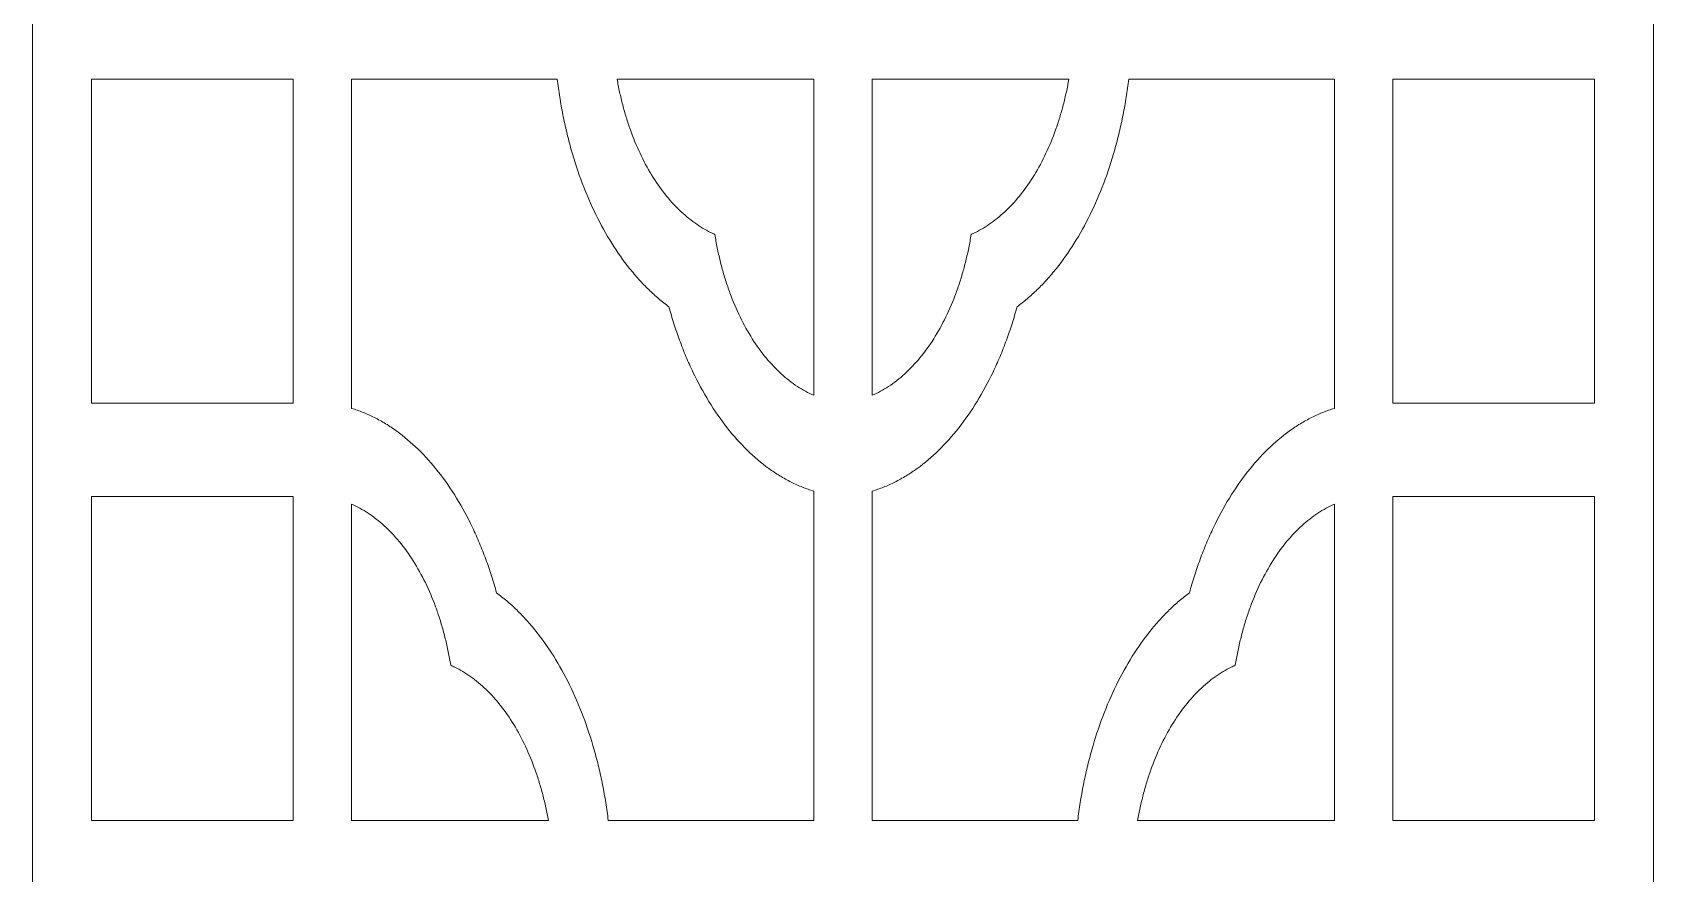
# Model space of a CAD drawing. Header units: centimetres. Extents: x -20.1 to -10.2, y -9.5 to 9.5.
# Drawn here: x -14.752 to -10.203, y -2.359 to 0 of the extents above; entities that cross this region are included whole.
import ezdxf

# ---------------------------------------------------------------- set-up
doc = ezdxf.new("R2010")
doc.units = ezdxf.units.CM
doc.header["$MEASUREMENT"] = 0
doc.layers.add('layer 1', color=7, linetype='Continuous')

msp = doc.modelspace()

# ---------------------------------------------------------------- linework, layer by layer
at = {"layer": 'layer 1', "color": 7, "lineweight": 9}
for points, knots in [([(-10.20266, 9.5), (-10.20266, 3.16666), (-10.20266, -3.16667), (-10.20266, -9.5), (-10.20266, -9.5), (-11.71908, -9.5), (-13.23553, -9.5), (-14.75197, -9.5), (-14.75197, -9.5), (-14.75197, -3.16667), (-14.75197, 3.16666), (-14.75197, 9.5), (-14.75197, 9.5), (-13.23553, 9.5), (-11.71908, 9.5), (-10.20266, 9.5)], [0, 0, 0, 0, 0.2, 0.2, 0.2, 0.2, 0.4, 0.4, 0.4, 0.4, 0.6, 0.6, 0.6, 0.6, 1, 1, 1, 1]), ([(-14.58656, -1.03937), (-14.39765, -1.03937), (-14.20874, -1.03937), (-14.01989, -1.03937), (-14.01989, -1.03937), (-14.01989, -0.73667), (-14.01989, -0.43394), (-14.01989, -0.13112), (-14.01989, -0.13112), (-14.20874, -0.13112), (-14.39765, -0.13112), (-14.58656, -0.13112), (-14.58656, -0.13112), (-14.58656, -0.43394), (-14.58656, -0.73667), (-14.58656, -1.03937)], [0, 0, 0, 0, 0.2, 0.2, 0.2, 0.2, 0.4, 0.4, 0.4, 0.4, 0.6, 0.6, 0.6, 0.6, 1, 1, 1, 1]), ([(-12.55916, -1.28656), (-12.56984, -1.28334), (-12.58046, -1.27961), (-12.5911, -1.27549), (-12.5911, -1.27549), (-12.60175, -1.27122), (-12.61239, -1.26635), (-12.62295, -1.26109), (-12.62295, -1.26109), (-12.63356, -1.2558), (-12.64412, -1.24999), (-12.65455, -1.24356), (-12.65455, -1.24356), (-12.66508, -1.23715), (-12.67548, -1.2303), (-12.68574, -1.22284), (-12.68574, -1.22284), (-12.70645, -1.20783), (-12.7266, -1.19084), (-12.74609, -1.17178), (-12.74609, -1.17178), (-12.76567, -1.15271), (-12.78446, -1.13169), (-12.80247, -1.10878), (-12.80247, -1.10878), (-12.82046, -1.08589), (-12.83751, -1.06132), (-12.85356, -1.03513), (-12.85356, -1.03513), (-12.86956, -1.00903), (-12.88448, -0.98145), (-12.89825, -0.95256), (-12.89825, -0.95256), (-12.90517, -0.93827), (-12.91172, -0.92357), (-12.91801, -0.90865), (-12.91801, -0.90865), (-12.92423, -0.89383), (-12.93016, -0.8787), (-12.93581, -0.86324), (-12.93581, -0.86324), (-12.94146, -0.84803), (-12.94676, -0.83248), (-12.95178, -0.81684), (-12.95178, -0.81684), (-12.95674, -0.80121), (-12.9614, -0.78545), (-12.96582, -0.76951), (-12.96582, -0.76951), (-12.97544, -0.76244), (-12.98498, -0.7549), (-12.99442, -0.74693), (-12.99442, -0.74693), (-13.00389, -0.73884), (-13.01324, -0.73033), (-13.02248, -0.72134), (-13.02248, -0.72134), (-13.03174, -0.71231), (-13.04088, -0.70287), (-13.04981, -0.69295), (-13.04981, -0.69295), (-13.05889, -0.68299), (-13.0677, -0.67253), (-13.07633, -0.66176), (-13.07633, -0.66176), (-13.09381, -0.6399), (-13.11044, -0.61639), (-13.12619, -0.59122), (-13.12619, -0.59122), (-13.14198, -0.56593), (-13.15684, -0.53919), (-13.17067, -0.51102), (-13.17067, -0.51102), (-13.1845, -0.48296), (-13.19725, -0.45352), (-13.20886, -0.42297), (-13.20886, -0.42297), (-13.22035, -0.3925), (-13.23072, -0.36102), (-13.23986, -0.32878), (-13.23986, -0.32878), (-13.24443, -0.31272), (-13.2487, -0.29649), (-13.25261, -0.2801), (-13.25261, -0.2801), (-13.25652, -0.26374), (-13.26007, -0.24738), (-13.26341, -0.23078), (-13.26341, -0.23078), (-13.26666, -0.21433), (-13.2696, -0.19773), (-13.27231, -0.18107), (-13.27231, -0.18107), (-13.2749, -0.16447), (-13.27724, -0.14781), (-13.27926, -0.13112), (-13.27926, -0.13112), (-13.47156, -0.13112), (-13.6639, -0.13112), (-13.85618, -0.13112), (-13.85618, -0.13112), (-13.85618, -0.4389), (-13.85618, -0.74672), (-13.85618, -1.05462), (-13.85618, -1.05462), (-13.84553, -1.05772), (-13.83489, -1.06144), (-13.82427, -1.06568), (-13.82427, -1.06568), (-13.81363, -1.06995), (-13.80301, -1.07471), (-13.79243, -1.08), (-13.79243, -1.08), (-13.78181, -1.08526), (-13.77123, -1.09119), (-13.76082, -1.0975), (-13.76082, -1.0975), (-13.75033, -1.10394), (-13.73989, -1.11085), (-13.72964, -1.11831), (-13.72964, -1.11831), (-13.70892, -1.13326), (-13.68877, -1.15034), (-13.66932, -1.16928), (-13.66932, -1.16928), (-13.64971, -1.18847), (-13.63091, -1.20949), (-13.6129, -1.23228), (-13.6129, -1.23228), (-13.59492, -1.25517), (-13.57787, -1.27973), (-13.56181, -1.30593), (-13.56181, -1.30593), (-13.54581, -1.33206), (-13.5309, -1.3596), (-13.51706, -1.3885), (-13.51706, -1.3885), (-13.51024, -1.40291), (-13.50365, -1.41752), (-13.49737, -1.43256), (-13.49737, -1.43256), (-13.49111, -1.44735), (-13.48519, -1.46248), (-13.4795, -1.47781), (-13.4795, -1.47781), (-13.47391, -1.49315), (-13.46862, -1.50858), (-13.4636, -1.52434), (-13.4636, -1.52434), (-13.45863, -1.53988), (-13.45391, -1.55561), (-13.44955, -1.57158), (-13.44955, -1.57158), (-13.43993, -1.5787), (-13.4304, -1.58616), (-13.42098, -1.59425), (-13.42098, -1.59425), (-13.41148, -1.60225), (-13.4021, -1.61082), (-13.3929, -1.61975), (-13.3929, -1.61975), (-13.38364, -1.62874), (-13.37452, -1.63828), (-13.3655, -1.64814), (-13.3655, -1.64814), (-13.35648, -1.65818), (-13.34767, -1.66853), (-13.33898, -1.67941), (-13.33898, -1.67941), (-13.32157, -1.70128), (-13.30494, -1.72479), (-13.28918, -1.74987), (-13.28918, -1.74987), (-13.27333, -1.77513), (-13.25854, -1.80187), (-13.24471, -1.83004), (-13.24471, -1.83004), (-13.23087, -1.85822), (-13.21812, -1.88766), (-13.20651, -1.91821), (-13.20651, -1.91821), (-13.19497, -1.94867), (-13.18462, -1.98007), (-13.17548, -2.0124), (-13.17548, -2.0124), (-13.17094, -2.02842), (-13.1667, -2.0446), (-13.16276, -2.06108), (-13.16276, -2.06108), (-13.15888, -2.07735), (-13.15524, -2.09383), (-13.15196, -2.1104), (-13.15196, -2.1104), (-13.14872, -2.12685), (-13.14571, -2.14342), (-13.14306, -2.16011), (-13.14306, -2.16011), (-13.14042, -2.17668), (-13.1381, -2.19328), (-13.13609, -2.20994), (-13.13609, -2.20994), (-12.94378, -2.20994), (-12.75147, -2.20994), (-12.55916, -2.20994), (-12.55916, -2.20994), (-12.55916, -1.90215), (-12.55916, -1.59434), (-12.55916, -1.28656)], [0, 0, 0, 0, 0.0188679, 0.0188679, 0.0188679, 0.0188679, 0.0377358, 0.0377358, 0.0377358, 0.0377358, 0.0566038, 0.0566038, 0.0566038, 0.0566038, 0.0754717, 0.0754717, 0.0754717, 0.0754717, 0.0943396, 0.0943396, 0.0943396, 0.0943396, 0.1132075, 0.1132075, 0.1132075, 0.1132075, 0.1320755, 0.1320755, 0.1320755, 0.1320755, 0.1509434, 0.1509434, 0.1509434, 0.1509434, 0.1698113, 0.1698113, 0.1698113, 0.1698113, 0.1886792, 0.1886792, 0.1886792, 0.1886792, 0.2075472, 0.2075472, 0.2075472, 0.2075472, 0.2264151, 0.2264151, 0.2264151, 0.2264151, 0.245283, 0.245283, 0.245283, 0.245283, 0.2641509, 0.2641509, 0.2641509, 0.2641509, 0.2830189, 0.2830189, 0.2830189, 0.2830189, 0.3018868, 0.3018868, 0.3018868, 0.3018868, 0.3207547, 0.3207547, 0.3207547, 0.3207547, 0.3396226, 0.3396226, 0.3396226, 0.3396226, 0.3584906, 0.3584906, 0.3584906, 0.3584906, 0.3773585, 0.3773585, 0.3773585, 0.3773585, 0.3962264, 0.3962264, 0.3962264, 0.3962264, 0.4150943, 0.4150943, 0.4150943, 0.4150943, 0.4339623, 0.4339623, 0.4339623, 0.4339623, 0.4528302, 0.4528302, 0.4528302, 0.4528302, 0.4716981, 0.4716981, 0.4716981, 0.4716981, 0.490566, 0.490566, 0.490566, 0.490566, 0.509434, 0.509434, 0.509434, 0.509434, 0.5283019, 0.5283019, 0.5283019, 0.5283019, 0.5471698, 0.5471698, 0.5471698, 0.5471698, 0.5660377, 0.5660377, 0.5660377, 0.5660377, 0.5849057, 0.5849057, 0.5849057, 0.5849057, 0.6037736, 0.6037736, 0.6037736, 0.6037736, 0.6226415, 0.6226415, 0.6226415, 0.6226415, 0.6415094, 0.6415094, 0.6415094, 0.6415094, 0.6603774, 0.6603774, 0.6603774, 0.6603774, 0.6792453, 0.6792453, 0.6792453, 0.6792453, 0.6981132, 0.6981132, 0.6981132, 0.6981132, 0.7169811, 0.7169811, 0.7169811, 0.7169811, 0.7358491, 0.7358491, 0.7358491, 0.7358491, 0.754717, 0.754717, 0.754717, 0.754717, 0.7735849, 0.7735849, 0.7735849, 0.7735849, 0.7924528, 0.7924528, 0.7924528, 0.7924528, 0.8113208, 0.8113208, 0.8113208, 0.8113208, 0.8301887, 0.8301887, 0.8301887, 0.8301887, 0.8490566, 0.8490566, 0.8490566, 0.8490566, 0.8679245, 0.8679245, 0.8679245, 0.8679245, 0.8867925, 0.8867925, 0.8867925, 0.8867925, 0.9056604, 0.9056604, 0.9056604, 0.9056604, 0.9245283, 0.9245283, 0.9245283, 0.9245283, 0.9433962, 0.9433962, 0.9433962, 0.9433962, 0.9622642, 0.9622642, 0.9622642, 0.9622642, 1, 1, 1, 1]), ([(-12.55916, -0.13112), (-12.74317, -0.13112), (-12.92718, -0.13112), (-13.11122, -0.13112), (-13.11122, -0.13112), (-13.10908, -0.14324), (-13.10671, -0.15527), (-13.10412, -0.16727), (-13.10412, -0.16727), (-13.10147, -0.1793), (-13.09862, -0.1912), (-13.09558, -0.20302), (-13.09558, -0.20302), (-13.09245, -0.21493), (-13.08909, -0.22675), (-13.08554, -0.23836), (-13.08554, -0.23836), (-13.0819, -0.25005), (-13.07811, -0.26166), (-13.07402, -0.27294), (-13.07402, -0.27294), (-13.06584, -0.29585), (-13.05673, -0.3179), (-13.04677, -0.33904), (-13.04677, -0.33904), (-13.03673, -0.36027), (-13.0259, -0.3806), (-13.01424, -0.39966), (-13.01424, -0.39966), (-13.00263, -0.41873), (-12.99027, -0.43653), (-12.97722, -0.45301), (-12.97722, -0.45301), (-12.96426, -0.46949), (-12.9507, -0.48449), (-12.93653, -0.49808), (-12.93653, -0.49808), (-12.92261, -0.51153), (-12.9082, -0.52356), (-12.89338, -0.53411), (-12.89338, -0.53411), (-12.8861, -0.53931), (-12.87873, -0.54418), (-12.87128, -0.54863), (-12.87128, -0.54863), (-12.86388, -0.55297), (-12.85642, -0.55702), (-12.8489, -0.56075), (-12.8489, -0.56075), (-12.84496, -0.56262), (-12.84109, -0.56457), (-12.83715, -0.56644), (-12.83715, -0.56644), (-12.836, -0.57278), (-12.83486, -0.5791), (-12.83372, -0.58529), (-12.83372, -0.58529), (-12.83149, -0.59774), (-12.829, -0.61007), (-12.82632, -0.62228), (-12.82632, -0.62228), (-12.82355, -0.6347), (-12.82058, -0.64694), (-12.8173, -0.65906), (-12.8173, -0.65906), (-12.81405, -0.67118), (-12.8105, -0.68333), (-12.80677, -0.69511), (-12.80677, -0.69511), (-12.80301, -0.70714), (-12.79895, -0.71896), (-12.79465, -0.73054), (-12.79465, -0.73054), (-12.78605, -0.75396), (-12.77649, -0.77646), (-12.76603, -0.7979), (-12.76603, -0.7979), (-12.7555, -0.81955), (-12.74404, -0.84006), (-12.73184, -0.85933), (-12.73184, -0.85933), (-12.71963, -0.87849), (-12.70667, -0.89641), (-12.69298, -0.91298), (-12.69298, -0.91298), (-12.67936, -0.92937), (-12.66517, -0.94429), (-12.6504, -0.95776), (-12.6504, -0.95776), (-12.63585, -0.9709), (-12.62081, -0.9826), (-12.60538, -0.99276), (-12.60538, -0.99276), (-12.59784, -0.99772), (-12.59011, -1.00229), (-12.58235, -1.00644), (-12.58235, -1.00644), (-12.57468, -1.01056), (-12.56695, -1.01441), (-12.55916, -1.01772), (-12.55916, -1.01772), (-12.55916, -0.72227), (-12.55916, -0.42669), (-12.55916, -0.13112)], [0, 0, 0, 0, 0.037037, 0.037037, 0.037037, 0.037037, 0.0740741, 0.0740741, 0.0740741, 0.0740741, 0.1111111, 0.1111111, 0.1111111, 0.1111111, 0.1481481, 0.1481481, 0.1481481, 0.1481481, 0.1851852, 0.1851852, 0.1851852, 0.1851852, 0.2222222, 0.2222222, 0.2222222, 0.2222222, 0.2592593, 0.2592593, 0.2592593, 0.2592593, 0.2962963, 0.2962963, 0.2962963, 0.2962963, 0.3333333, 0.3333333, 0.3333333, 0.3333333, 0.3703704, 0.3703704, 0.3703704, 0.3703704, 0.4074074, 0.4074074, 0.4074074, 0.4074074, 0.4444444, 0.4444444, 0.4444444, 0.4444444, 0.4814815, 0.4814815, 0.4814815, 0.4814815, 0.5185185, 0.5185185, 0.5185185, 0.5185185, 0.5555556, 0.5555556, 0.5555556, 0.5555556, 0.5925926, 0.5925926, 0.5925926, 0.5925926, 0.6296296, 0.6296296, 0.6296296, 0.6296296, 0.6666667, 0.6666667, 0.6666667, 0.6666667, 0.7037037, 0.7037037, 0.7037037, 0.7037037, 0.7407407, 0.7407407, 0.7407407, 0.7407407, 0.7777778, 0.7777778, 0.7777778, 0.7777778, 0.8148148, 0.8148148, 0.8148148, 0.8148148, 0.8518519, 0.8518519, 0.8518519, 0.8518519, 0.8888889, 0.8888889, 0.8888889, 0.8888889, 0.9259259, 0.9259259, 0.9259259, 0.9259259, 1, 1, 1, 1]), ([(-11.84346, -0.13112), (-12.02747, -0.13112), (-12.21151, -0.13112), (-12.39549, -0.13112), (-12.39549, -0.13112), (-12.39549, -0.42669), (-12.39549, -0.72227), (-12.39549, -1.01772), (-12.39549, -1.01772), (-12.38773, -1.01441), (-12.38, -1.01056), (-12.3723, -1.00644), (-12.3723, -1.00644), (-12.36457, -1.00229), (-12.35684, -0.99772), (-12.34924, -0.99276), (-12.34924, -0.99276), (-12.33384, -0.9826), (-12.31883, -0.9709), (-12.30422, -0.95776), (-12.30422, -0.95776), (-12.28951, -0.94429), (-12.27526, -0.92937), (-12.2617, -0.91298), (-12.2617, -0.91298), (-12.24801, -0.89641), (-12.23508, -0.87849), (-12.22278, -0.85933), (-12.22278, -0.85933), (-12.21058, -0.84006), (-12.19918, -0.81955), (-12.18865, -0.7979), (-12.18865, -0.7979), (-12.17813, -0.77646), (-12.16863, -0.75396), (-12.15997, -0.73054), (-12.15997, -0.73054), (-12.15573, -0.71896), (-12.15167, -0.70714), (-12.14791, -0.69511), (-12.14791, -0.69511), (-12.14412, -0.68333), (-12.14063, -0.67118), (-12.13738, -0.65906), (-12.13738, -0.65906), (-12.1341, -0.64694), (-12.13113, -0.6347), (-12.12836, -0.62228), (-12.12836, -0.62228), (-12.12562, -0.61007), (-12.12313, -0.59774), (-12.1209, -0.58529), (-12.1209, -0.58529), (-12.11976, -0.5791), (-12.11868, -0.57278), (-12.11753, -0.56644), (-12.11753, -0.56644), (-12.11359, -0.56457), (-12.10966, -0.56262), (-12.10578, -0.56075), (-12.10578, -0.56075), (-12.09826, -0.55702), (-12.0908, -0.55297), (-12.0834, -0.54863), (-12.0834, -0.54863), (-12.07595, -0.54418), (-12.06858, -0.53931), (-12.06124, -0.53411), (-12.06124, -0.53411), (-12.04648, -0.52356), (-12.03207, -0.51153), (-12.01809, -0.49808), (-12.01809, -0.49808), (-12.00398, -0.48449), (-11.99042, -0.46949), (-11.97746, -0.45301), (-11.97746, -0.45301), (-11.96441, -0.43653), (-11.95205, -0.41873), (-11.94038, -0.39966), (-11.94038, -0.39966), (-11.92878, -0.3806), (-11.91789, -0.36027), (-11.90791, -0.33904), (-11.90791, -0.33904), (-11.89789, -0.3179), (-11.88884, -0.29585), (-11.88066, -0.27294), (-11.88066, -0.27294), (-11.87657, -0.26166), (-11.87272, -0.25005), (-11.86914, -0.23836), (-11.86914, -0.23836), (-11.8656, -0.22675), (-11.86223, -0.21493), (-11.8591, -0.20302), (-11.8591, -0.20302), (-11.856, -0.1912), (-11.85315, -0.1793), (-11.85056, -0.16727), (-11.85056, -0.16727), (-11.84797, -0.15527), (-11.8456, -0.14324), (-11.84346, -0.13112)], [0, 0, 0, 0, 0.037037, 0.037037, 0.037037, 0.037037, 0.0740741, 0.0740741, 0.0740741, 0.0740741, 0.1111111, 0.1111111, 0.1111111, 0.1111111, 0.1481481, 0.1481481, 0.1481481, 0.1481481, 0.1851852, 0.1851852, 0.1851852, 0.1851852, 0.2222222, 0.2222222, 0.2222222, 0.2222222, 0.2592593, 0.2592593, 0.2592593, 0.2592593, 0.2962963, 0.2962963, 0.2962963, 0.2962963, 0.3333333, 0.3333333, 0.3333333, 0.3333333, 0.3703704, 0.3703704, 0.3703704, 0.3703704, 0.4074074, 0.4074074, 0.4074074, 0.4074074, 0.4444444, 0.4444444, 0.4444444, 0.4444444, 0.4814815, 0.4814815, 0.4814815, 0.4814815, 0.5185185, 0.5185185, 0.5185185, 0.5185185, 0.5555556, 0.5555556, 0.5555556, 0.5555556, 0.5925926, 0.5925926, 0.5925926, 0.5925926, 0.6296296, 0.6296296, 0.6296296, 0.6296296, 0.6666667, 0.6666667, 0.6666667, 0.6666667, 0.7037037, 0.7037037, 0.7037037, 0.7037037, 0.7407407, 0.7407407, 0.7407407, 0.7407407, 0.7777778, 0.7777778, 0.7777778, 0.7777778, 0.8148148, 0.8148148, 0.8148148, 0.8148148, 0.8518519, 0.8518519, 0.8518519, 0.8518519, 0.8888889, 0.8888889, 0.8888889, 0.8888889, 0.9259259, 0.9259259, 0.9259259, 0.9259259, 1, 1, 1, 1]), ([(-11.81859, -2.20994), (-11.81655, -2.19328), (-11.8142, -2.17668), (-11.81156, -2.16011), (-11.81156, -2.16011), (-11.80891, -2.14342), (-11.80596, -2.12685), (-11.80272, -2.1104), (-11.80272, -2.1104), (-11.79938, -2.09383), (-11.7958, -2.07735), (-11.79186, -2.06108), (-11.79186, -2.06108), (-11.78795, -2.0446), (-11.78374, -2.02842), (-11.77917, -2.0124), (-11.77917, -2.0124), (-11.77003, -1.98007), (-11.75965, -1.94867), (-11.74817, -1.91821), (-11.74817, -1.91821), (-11.73656, -1.88766), (-11.72381, -1.85822), (-11.70998, -1.83004), (-11.70998, -1.83004), (-11.69614, -1.80187), (-11.68132, -1.77513), (-11.66547, -1.74987), (-11.66547, -1.74987), (-11.64974, -1.72479), (-11.63311, -1.70128), (-11.61564, -1.67941), (-11.61564, -1.67941), (-11.60701, -1.66853), (-11.59814, -1.65818), (-11.58912, -1.64814), (-11.58912, -1.64814), (-11.58016, -1.63828), (-11.57104, -1.62874), (-11.56178, -1.61975), (-11.56178, -1.61975), (-11.55255, -1.61082), (-11.5432, -1.60225), (-11.5337, -1.59425), (-11.5337, -1.59425), (-11.52428, -1.58616), (-11.51475, -1.5787), (-11.5051, -1.57158), (-11.5051, -1.57158), (-11.50071, -1.55561), (-11.49605, -1.53988), (-11.49108, -1.52434), (-11.49108, -1.52434), (-11.48606, -1.50858), (-11.48077, -1.49315), (-11.47512, -1.47781), (-11.47512, -1.47781), (-11.46946, -1.46248), (-11.46351, -1.44735), (-11.45728, -1.43256), (-11.45728, -1.43256), (-11.45103, -1.41752), (-11.44444, -1.40291), (-11.43756, -1.3885), (-11.43756, -1.3885), (-11.42378, -1.3596), (-11.40887, -1.33206), (-11.39287, -1.30593), (-11.39287, -1.30593), (-11.37681, -1.27973), (-11.35976, -1.25517), (-11.34175, -1.23228), (-11.34175, -1.23228), (-11.32377, -1.20949), (-11.30497, -1.18847), (-11.28537, -1.16928), (-11.28537, -1.16928), (-11.26591, -1.15034), (-11.24576, -1.13326), (-11.22504, -1.11831), (-11.22504, -1.11831), (-11.21479, -1.11085), (-11.20435, -1.10394), (-11.19386, -1.0975), (-11.19386, -1.0975), (-11.18339, -1.09119), (-11.17287, -1.08526), (-11.16225, -1.08), (-11.16225, -1.08), (-11.1517, -1.07471), (-11.14108, -1.06995), (-11.13041, -1.06568), (-11.13041, -1.06568), (-11.11976, -1.06144), (-11.10915, -1.05772), (-11.09847, -1.05462), (-11.09847, -1.05462), (-11.09847, -0.74672), (-11.09847, -0.4389), (-11.09847, -0.13112), (-11.09847, -0.13112), (-11.29078, -0.13112), (-11.48309, -0.13112), (-11.67539, -0.13112), (-11.67539, -0.13112), (-11.67741, -0.14781), (-11.67972, -0.16447), (-11.68237, -0.18107), (-11.68237, -0.18107), (-11.68502, -0.19773), (-11.68802, -0.21433), (-11.69127, -0.23078), (-11.69127, -0.23078), (-11.69455, -0.24738), (-11.69816, -0.26374), (-11.70207, -0.2801), (-11.70207, -0.2801), (-11.70601, -0.29649), (-11.71025, -0.31272), (-11.71479, -0.32878), (-11.71479, -0.32878), (-11.7239, -0.36102), (-11.73427, -0.3925), (-11.74582, -0.42297), (-11.74582, -0.42297), (-11.75743, -0.45352), (-11.77018, -0.48296), (-11.78401, -0.51102), (-11.78401, -0.51102), (-11.79778, -0.53919), (-11.81264, -0.56593), (-11.82849, -0.59122), (-11.82849, -0.59122), (-11.84424, -0.61639), (-11.86087, -0.6399), (-11.87829, -0.66176), (-11.87829, -0.66176), (-11.88692, -0.67253), (-11.89579, -0.68299), (-11.90481, -0.69295), (-11.90481, -0.69295), (-11.91377, -0.70287), (-11.92294, -0.71231), (-11.9322, -0.72134), (-11.9322, -0.72134), (-11.94141, -0.73033), (-11.95079, -0.73884), (-11.96026, -0.74693), (-11.96026, -0.74693), (-11.9697, -0.7549), (-11.97924, -0.76244), (-11.98886, -0.76951), (-11.98886, -0.76951), (-11.99322, -0.78545), (-11.99794, -0.80121), (-12.0029, -0.81684), (-12.0029, -0.81684), (-12.00789, -0.83248), (-12.01322, -0.84803), (-12.01881, -0.86324), (-12.01881, -0.86324), (-12.02446, -0.8787), (-12.03042, -0.89383), (-12.03667, -0.90865), (-12.03667, -0.90865), (-12.04296, -0.92357), (-12.04951, -0.93827), (-12.05637, -0.95256), (-12.05637, -0.95256), (-12.0702, -0.98145), (-12.08512, -1.00903), (-12.10112, -1.03513), (-12.10112, -1.03513), (-12.11717, -1.06132), (-12.13422, -1.08589), (-12.15218, -1.10878), (-12.15218, -1.10878), (-12.17016, -1.13169), (-12.18901, -1.15271), (-12.20862, -1.17178), (-12.20862, -1.17178), (-12.22808, -1.19084), (-12.24823, -1.20783), (-12.26894, -1.22284), (-12.26894, -1.22284), (-12.2792, -1.2303), (-12.2896, -1.23715), (-12.30013, -1.24356), (-12.30013, -1.24356), (-12.31053, -1.24999), (-12.32112, -1.2558), (-12.33173, -1.26109), (-12.33173, -1.26109), (-12.34229, -1.26635), (-12.3529, -1.27122), (-12.36358, -1.27549), (-12.36358, -1.27549), (-12.37416, -1.27961), (-12.38484, -1.28334), (-12.39549, -1.28656), (-12.39549, -1.28656), (-12.39549, -1.59434), (-12.39549, -1.90215), (-12.39549, -2.20994), (-12.39549, -2.20994), (-12.20321, -2.20994), (-12.01087, -2.20994), (-11.81859, -2.20994)], [0, 0, 0, 0, 0.0188679, 0.0188679, 0.0188679, 0.0188679, 0.0377358, 0.0377358, 0.0377358, 0.0377358, 0.0566038, 0.0566038, 0.0566038, 0.0566038, 0.0754717, 0.0754717, 0.0754717, 0.0754717, 0.0943396, 0.0943396, 0.0943396, 0.0943396, 0.1132075, 0.1132075, 0.1132075, 0.1132075, 0.1320755, 0.1320755, 0.1320755, 0.1320755, 0.1509434, 0.1509434, 0.1509434, 0.1509434, 0.1698113, 0.1698113, 0.1698113, 0.1698113, 0.1886792, 0.1886792, 0.1886792, 0.1886792, 0.2075472, 0.2075472, 0.2075472, 0.2075472, 0.2264151, 0.2264151, 0.2264151, 0.2264151, 0.245283, 0.245283, 0.245283, 0.245283, 0.2641509, 0.2641509, 0.2641509, 0.2641509, 0.2830189, 0.2830189, 0.2830189, 0.2830189, 0.3018868, 0.3018868, 0.3018868, 0.3018868, 0.3207547, 0.3207547, 0.3207547, 0.3207547, 0.3396226, 0.3396226, 0.3396226, 0.3396226, 0.3584906, 0.3584906, 0.3584906, 0.3584906, 0.3773585, 0.3773585, 0.3773585, 0.3773585, 0.3962264, 0.3962264, 0.3962264, 0.3962264, 0.4150943, 0.4150943, 0.4150943, 0.4150943, 0.4339623, 0.4339623, 0.4339623, 0.4339623, 0.4528302, 0.4528302, 0.4528302, 0.4528302, 0.4716981, 0.4716981, 0.4716981, 0.4716981, 0.490566, 0.490566, 0.490566, 0.490566, 0.509434, 0.509434, 0.509434, 0.509434, 0.5283019, 0.5283019, 0.5283019, 0.5283019, 0.5471698, 0.5471698, 0.5471698, 0.5471698, 0.5660377, 0.5660377, 0.5660377, 0.5660377, 0.5849057, 0.5849057, 0.5849057, 0.5849057, 0.6037736, 0.6037736, 0.6037736, 0.6037736, 0.6226415, 0.6226415, 0.6226415, 0.6226415, 0.6415094, 0.6415094, 0.6415094, 0.6415094, 0.6603774, 0.6603774, 0.6603774, 0.6603774, 0.6792453, 0.6792453, 0.6792453, 0.6792453, 0.6981132, 0.6981132, 0.6981132, 0.6981132, 0.7169811, 0.7169811, 0.7169811, 0.7169811, 0.7358491, 0.7358491, 0.7358491, 0.7358491, 0.754717, 0.754717, 0.754717, 0.754717, 0.7735849, 0.7735849, 0.7735849, 0.7735849, 0.7924528, 0.7924528, 0.7924528, 0.7924528, 0.8113208, 0.8113208, 0.8113208, 0.8113208, 0.8301887, 0.8301887, 0.8301887, 0.8301887, 0.8490566, 0.8490566, 0.8490566, 0.8490566, 0.8679245, 0.8679245, 0.8679245, 0.8679245, 0.8867925, 0.8867925, 0.8867925, 0.8867925, 0.9056604, 0.9056604, 0.9056604, 0.9056604, 0.9245283, 0.9245283, 0.9245283, 0.9245283, 0.9433962, 0.9433962, 0.9433962, 0.9433962, 0.9622642, 0.9622642, 0.9622642, 0.9622642, 1, 1, 1, 1]), ([(-10.93479, -1.03937), (-10.74588, -1.03937), (-10.55703, -1.03937), (-10.36809, -1.03937), (-10.36809, -1.03937), (-10.36809, -0.73667), (-10.36809, -0.43394), (-10.36809, -0.13112), (-10.36809, -0.13112), (-10.55703, -0.13112), (-10.74588, -0.13112), (-10.93479, -0.13112), (-10.93479, -0.13112), (-10.93479, -0.43394), (-10.93479, -0.73667), (-10.93479, -1.03937)], [0, 0, 0, 0, 0.2, 0.2, 0.2, 0.2, 0.4, 0.4, 0.4, 0.4, 0.6, 0.6, 0.6, 0.6, 1, 1, 1, 1]), ([(-14.01989, -2.20994), (-14.01989, -1.90724), (-14.01989, -1.60451), (-14.01989, -1.30169), (-14.01989, -1.30169), (-14.20874, -1.30169), (-14.39765, -1.30169), (-14.58656, -1.30169), (-14.58656, -1.30169), (-14.58656, -1.60451), (-14.58656, -1.90724), (-14.58656, -2.20994), (-14.58656, -2.20994), (-14.39765, -2.20994), (-14.20874, -2.20994), (-14.01989, -2.20994)], [0, 0, 0, 0, 0.2, 0.2, 0.2, 0.2, 0.4, 0.4, 0.4, 0.4, 0.6, 0.6, 0.6, 0.6, 1, 1, 1, 1]), ([(-10.36809, -1.30169), (-10.55703, -1.30169), (-10.74588, -1.30169), (-10.93479, -1.30169), (-10.93479, -1.30169), (-10.93479, -1.60451), (-10.93479, -1.90724), (-10.93479, -2.20994), (-10.93479, -2.20994), (-10.74588, -2.20994), (-10.55703, -2.20994), (-10.36809, -2.20994), (-10.36809, -2.20994), (-10.36809, -1.90724), (-10.36809, -1.60451), (-10.36809, -1.30169)], [0, 0, 0, 0, 0.2, 0.2, 0.2, 0.2, 0.4, 0.4, 0.4, 0.4, 0.6, 0.6, 0.6, 0.6, 1, 1, 1, 1]), ([(-13.30416, -2.20994), (-13.30629, -2.19782), (-13.30867, -2.18579), (-13.31125, -2.17388), (-13.31125, -2.17388), (-13.31384, -2.16176), (-13.31676, -2.14985), (-13.31982, -2.13804), (-13.31982, -2.13804), (-13.32292, -2.12613), (-13.32629, -2.11431), (-13.32987, -2.10273), (-13.32987, -2.10273), (-13.33345, -2.091), (-13.33727, -2.07952), (-13.34136, -2.06812), (-13.34136, -2.06812), (-13.34953, -2.0452), (-13.35862, -2.02316), (-13.3686, -2.00202), (-13.3686, -2.00202), (-13.37861, -1.98079), (-13.38947, -1.96058), (-13.40114, -1.94152), (-13.40114, -1.94152), (-13.41274, -1.92245), (-13.4251, -1.90462), (-13.43819, -1.88805), (-13.43819, -1.88805), (-13.45112, -1.87169), (-13.46468, -1.85669), (-13.47878, -1.843), (-13.47878, -1.843), (-13.49277, -1.82953), (-13.50717, -1.8175), (-13.52196, -1.80704), (-13.52196, -1.80704), (-13.5293, -1.80187), (-13.53664, -1.79699), (-13.5441, -1.79254), (-13.5441, -1.79254), (-13.55149, -1.78809), (-13.55898, -1.78403), (-13.56647, -1.78042), (-13.56647, -1.78042), (-13.57041, -1.77847), (-13.57429, -1.77658), (-13.57823, -1.77462), (-13.57823, -1.77462), (-13.57937, -1.7684), (-13.58051, -1.76208), (-13.5816, -1.75577), (-13.5816, -1.75577), (-13.58388, -1.74332), (-13.58632, -1.73102), (-13.58905, -1.71878), (-13.58905, -1.71878), (-13.59179, -1.70645), (-13.59483, -1.69421), (-13.59808, -1.68212), (-13.59808, -1.68212), (-13.60135, -1.66988), (-13.60487, -1.65788), (-13.6086, -1.64594), (-13.6086, -1.64594), (-13.61239, -1.63395), (-13.61642, -1.62222), (-13.62072, -1.61064), (-13.62072, -1.61064), (-13.62932, -1.58722), (-13.63885, -1.56472), (-13.64935, -1.54319), (-13.64935, -1.54319), (-13.65987, -1.52163), (-13.67127, -1.50112), (-13.68354, -1.48184), (-13.68354, -1.48184), (-13.69578, -1.4626), (-13.70871, -1.44465), (-13.72239, -1.4282), (-13.72239, -1.4282), (-13.73601, -1.41172), (-13.75021, -1.3968), (-13.76491, -1.38342), (-13.76491, -1.38342), (-13.77953, -1.37019), (-13.79456, -1.35846), (-13.80999, -1.34842), (-13.80999, -1.34842), (-13.81757, -1.34346), (-13.82527, -1.33888), (-13.83299, -1.33464), (-13.83299, -1.33464), (-13.84069, -1.33049), (-13.84842, -1.32677), (-13.85618, -1.32334), (-13.85618, -1.32334), (-13.85618, -1.61891), (-13.85618, -1.91448), (-13.85618, -2.20994), (-13.85618, -2.20994), (-13.6722, -2.20994), (-13.48822, -2.20994), (-13.30416, -2.20994)], [0, 0, 0, 0, 0.037037, 0.037037, 0.037037, 0.037037, 0.0740741, 0.0740741, 0.0740741, 0.0740741, 0.1111111, 0.1111111, 0.1111111, 0.1111111, 0.1481481, 0.1481481, 0.1481481, 0.1481481, 0.1851852, 0.1851852, 0.1851852, 0.1851852, 0.2222222, 0.2222222, 0.2222222, 0.2222222, 0.2592593, 0.2592593, 0.2592593, 0.2592593, 0.2962963, 0.2962963, 0.2962963, 0.2962963, 0.3333333, 0.3333333, 0.3333333, 0.3333333, 0.3703704, 0.3703704, 0.3703704, 0.3703704, 0.4074074, 0.4074074, 0.4074074, 0.4074074, 0.4444444, 0.4444444, 0.4444444, 0.4444444, 0.4814815, 0.4814815, 0.4814815, 0.4814815, 0.5185185, 0.5185185, 0.5185185, 0.5185185, 0.5555556, 0.5555556, 0.5555556, 0.5555556, 0.5925926, 0.5925926, 0.5925926, 0.5925926, 0.6296296, 0.6296296, 0.6296296, 0.6296296, 0.6666667, 0.6666667, 0.6666667, 0.6666667, 0.7037037, 0.7037037, 0.7037037, 0.7037037, 0.7407407, 0.7407407, 0.7407407, 0.7407407, 0.7777778, 0.7777778, 0.7777778, 0.7777778, 0.8148148, 0.8148148, 0.8148148, 0.8148148, 0.8518519, 0.8518519, 0.8518519, 0.8518519, 0.8888889, 0.8888889, 0.8888889, 0.8888889, 0.9259259, 0.9259259, 0.9259259, 0.9259259, 1, 1, 1, 1]), ([(-11.09847, -1.32334), (-11.10626, -1.32677), (-11.11399, -1.33049), (-11.12166, -1.33464), (-11.12166, -1.33464), (-11.12941, -1.33888), (-11.13708, -1.34346), (-11.14469, -1.34842), (-11.14469, -1.34842), (-11.16012, -1.35846), (-11.17515, -1.37019), (-11.18971, -1.38342), (-11.18971, -1.38342), (-11.20447, -1.3968), (-11.21867, -1.41172), (-11.23229, -1.4282), (-11.23229, -1.4282), (-11.24594, -1.44465), (-11.2589, -1.4626), (-11.27114, -1.48184), (-11.27114, -1.48184), (-11.28335, -1.50112), (-11.29475, -1.52163), (-11.30533, -1.54319), (-11.30533, -1.54319), (-11.31577, -1.56472), (-11.32536, -1.58722), (-11.33396, -1.61064), (-11.33396, -1.61064), (-11.33826, -1.62222), (-11.34226, -1.63395), (-11.34608, -1.64594), (-11.34608, -1.64594), (-11.34981, -1.65788), (-11.35333, -1.66988), (-11.3566, -1.68212), (-11.3566, -1.68212), (-11.35988, -1.69421), (-11.36286, -1.70645), (-11.36563, -1.71878), (-11.36563, -1.71878), (-11.3683, -1.73102), (-11.3708, -1.74332), (-11.37302, -1.75577), (-11.37302, -1.75577), (-11.37417, -1.76208), (-11.37531, -1.7684), (-11.37645, -1.77462), (-11.37645, -1.77462), (-11.38036, -1.77658), (-11.38427, -1.77847), (-11.38821, -1.78042), (-11.38821, -1.78042), (-11.39573, -1.78403), (-11.40319, -1.78809), (-11.41052, -1.79254), (-11.41052, -1.79254), (-11.41798, -1.79699), (-11.42538, -1.80187), (-11.43269, -1.80704), (-11.43269, -1.80704), (-11.44751, -1.8175), (-11.46192, -1.82953), (-11.47584, -1.843), (-11.47584, -1.843), (-11.48997, -1.85669), (-11.5035, -1.87169), (-11.51649, -1.88805), (-11.51649, -1.88805), (-11.52958, -1.90462), (-11.54191, -1.92245), (-11.55354, -1.94152), (-11.55354, -1.94152), (-11.56521, -1.96058), (-11.5761, -1.98079), (-11.58608, -2.00202), (-11.58608, -2.00202), (-11.596, -2.02316), (-11.60515, -2.0452), (-11.61333, -2.06812), (-11.61333, -2.06812), (-11.61735, -2.07952), (-11.62123, -2.091), (-11.62481, -2.10273), (-11.62481, -2.10273), (-11.62839, -2.11431), (-11.6317, -2.12613), (-11.63489, -2.13804), (-11.63489, -2.13804), (-11.63792, -2.14985), (-11.64078, -2.16176), (-11.64343, -2.17388), (-11.64343, -2.17388), (-11.64601, -2.18579), (-11.64833, -2.19782), (-11.65052, -2.20994), (-11.65052, -2.20994), (-11.46649, -2.20994), (-11.28248, -2.20994), (-11.09847, -2.20994), (-11.09847, -2.20994), (-11.09847, -1.91448), (-11.09847, -1.61891), (-11.09847, -1.32334)], [0, 0, 0, 0, 0.037037, 0.037037, 0.037037, 0.037037, 0.0740741, 0.0740741, 0.0740741, 0.0740741, 0.1111111, 0.1111111, 0.1111111, 0.1111111, 0.1481481, 0.1481481, 0.1481481, 0.1481481, 0.1851852, 0.1851852, 0.1851852, 0.1851852, 0.2222222, 0.2222222, 0.2222222, 0.2222222, 0.2592593, 0.2592593, 0.2592593, 0.2592593, 0.2962963, 0.2962963, 0.2962963, 0.2962963, 0.3333333, 0.3333333, 0.3333333, 0.3333333, 0.3703704, 0.3703704, 0.3703704, 0.3703704, 0.4074074, 0.4074074, 0.4074074, 0.4074074, 0.4444444, 0.4444444, 0.4444444, 0.4444444, 0.4814815, 0.4814815, 0.4814815, 0.4814815, 0.5185185, 0.5185185, 0.5185185, 0.5185185, 0.5555556, 0.5555556, 0.5555556, 0.5555556, 0.5925926, 0.5925926, 0.5925926, 0.5925926, 0.6296296, 0.6296296, 0.6296296, 0.6296296, 0.6666667, 0.6666667, 0.6666667, 0.6666667, 0.7037037, 0.7037037, 0.7037037, 0.7037037, 0.7407407, 0.7407407, 0.7407407, 0.7407407, 0.7777778, 0.7777778, 0.7777778, 0.7777778, 0.8148148, 0.8148148, 0.8148148, 0.8148148, 0.8518519, 0.8518519, 0.8518519, 0.8518519, 0.8888889, 0.8888889, 0.8888889, 0.8888889, 0.9259259, 0.9259259, 0.9259259, 0.9259259, 1, 1, 1, 1])]:
    msp.add_open_spline(points, degree=3, knots=knots, dxfattribs=at)

doc.saveas('drawing.dxf')
